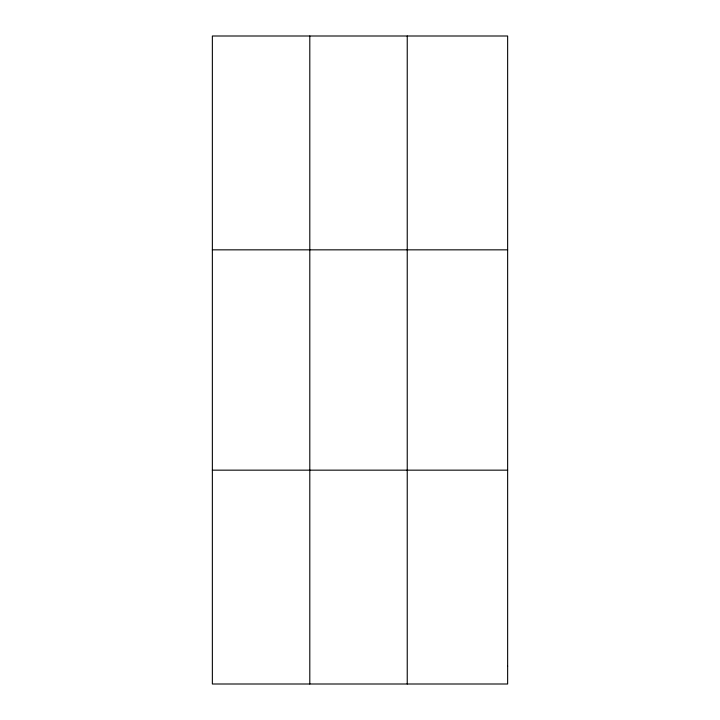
<?xml version="1.0" encoding="UTF-8"?>
<svg xmlns="http://www.w3.org/2000/svg" width="720" height="720" viewBox="0 0 720 720"><rect width="100%" height="100%" fill="white"/><g stroke="black" fill="none" stroke-linecap="round" stroke-linejoin="round"><path stroke-width="1.08" d="M309.798 684L309.798 36M407.241 684L407.241 36M212.364 249.84L507.636 249.84M212.364 470.16L507.636 470.16M507.636 666.18L507.636 684L212.364 684L212.364 36L507.636 36L507.636 666.18"/></g></svg>
